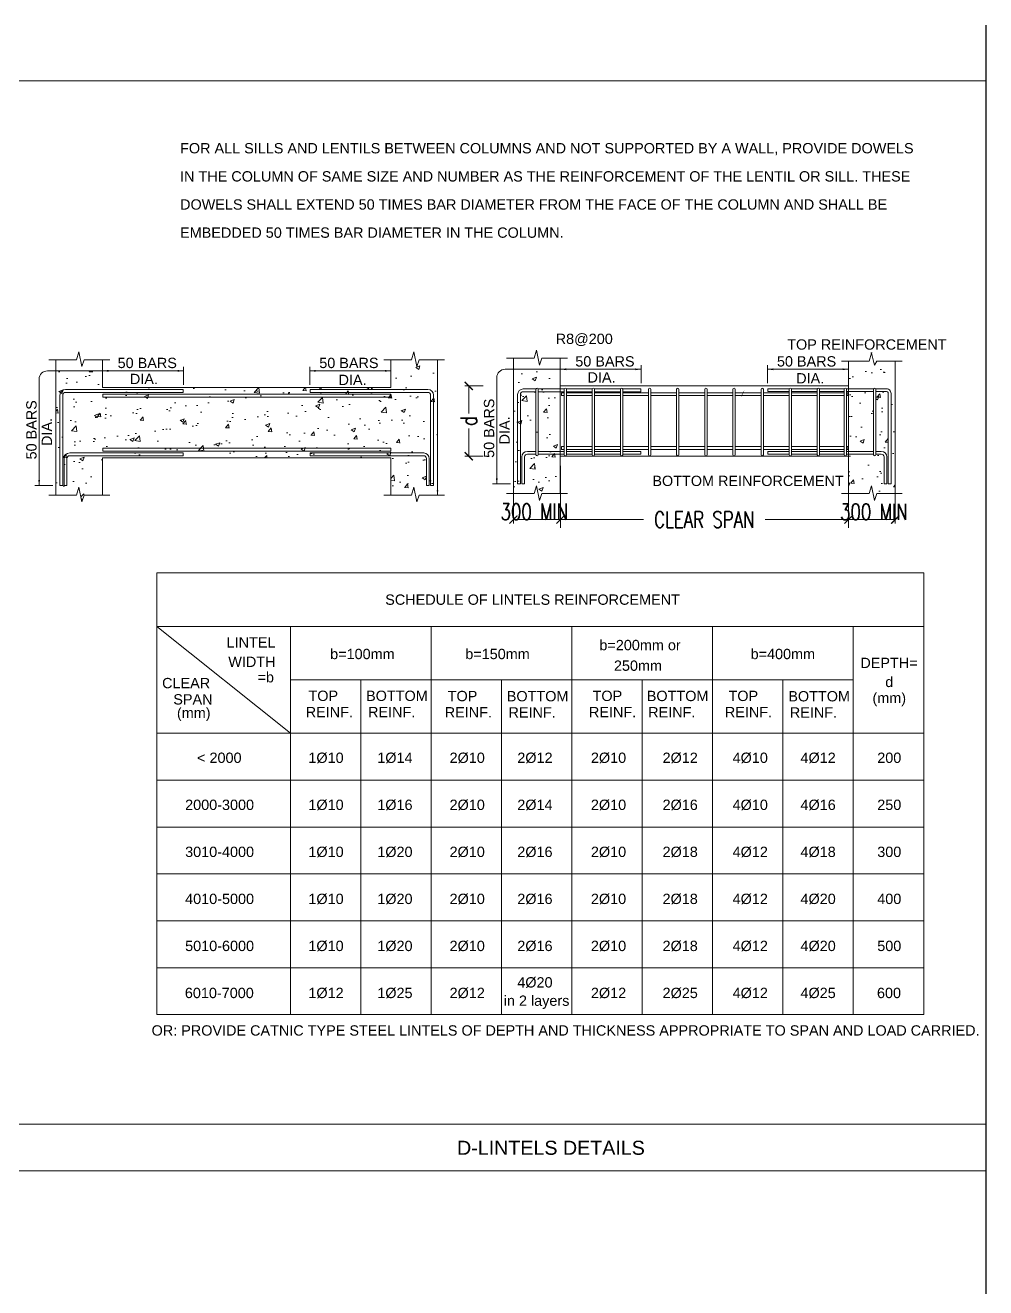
# Model space of a CAD drawing. Extents: x 166525 to 167198, y 178739 to 179747.
# Drawn here: x 166653.68 to 166665.54, y 179576.91 to 179592.51 of the extents above; entities that cross this region are included whole.
import ezdxf
from ezdxf.enums import TextEntityAlignment as Align

# ---------------------------------------------------------------- set-up
doc = ezdxf.new("R2010")
doc.units = 0
doc.header["$MEASUREMENT"] = 0
doc.layers.get('0').update_dxf_attribs({"linetype": 'CONTINUOUS'})
doc.layers.get('DEFPOINTS').update_dxf_attribs({"linetype": 'CONTINUOUS'})
doc.layers.add('BEAM', color=6, linetype='CONTINUOUS', lineweight=13)
doc.styles.add('ARIAL', font='arial.ttf')
doc.styles.add('DIM', font='simplex.shx', dxfattribs={"width": 0.75})
doc.dimstyles.new('MUTASIM', dxfattribs={"dimscale": 0.9995, "dimtxt": 0.2, "dimasz": 0.1, "dimexe": 0.05, "dimexo": 0.12, "dimgap": 0.05, "dimtad": 0, "dimzin": 0, "dimdsep": 46, "dimtxsty": 'DIM', "dimblk": 'ARCHTICK', "dimcen": 0.09, "dimclrd": 35, "dimclre": 33, "dimclrt": 256, "dimazin": 0, "dimtfac": 1, "dimtofl": 0, "dimtmove": 1, "dimatfit": 3, "dimfxl": 0.18, "dimtolj": 1, "dimtzin": 0, "dimlwd": 13, "dimlwe": 9, "dimarcsym": 0})

# ---------------------------------------------------------------- blocks, each defined once
blk = doc.blocks.new('_ARCHTICK')
at = {"color": 0, "linetype": 'ByBlock', "const_width": 0.15}
blk.add_lwpolyline([(-0.5, -0.5), (0.5, 0.5)], dxfattribs=at)
blk = doc.blocks.new('*D706')
at = {"layer": 'BEAM', "color": 35, "lineweight": 13, "transparency": 16777216}
for p, q in [((166660.288, 179586.405), (166661.317, 179586.405)), ((166663.847, 179586.405), (166662.817, 179586.405))]:
    blk.add_line(p, q, dxfattribs=at)
at = {"layer": 'BEAM', "color": 33, "lineweight": 9, "transparency": 16777216}
for p, q in [((166660.288, 179586.302), (166660.288, 179586.355)), ((166663.847, 179586.302), (166663.847, 179586.355))]:
    blk.add_line(p, q, dxfattribs=at)
at = {"layer": 'DEFPOINTS', "color": 0, "transparency": 16777216}
for p in [(166660.288, 179586.422), (166660.288, 179586.405), (166663.847, 179586.422)]:
    blk.add_point(p, dxfattribs=at)
at = {"layer": 'BEAM', "color": 35, "lineweight": 13, "transparency": 16777216, "xscale": 0.09995000000000001, "yscale": 0.09995000000000001, "zscale": 0.09995000000000001, "rotation": 180}
blk.add_blockref('_ARCHTICK', (166660.288, 179586.405), dxfattribs=at)
at = {"layer": 'BEAM', "color": 35, "lineweight": 13, "transparency": 16777216, "xscale": 0.09995000000000001, "yscale": 0.09995000000000001, "zscale": 0.09995000000000001}
blk.add_blockref('_ARCHTICK', (166663.847, 179586.405), dxfattribs=at)
at = {"layer": 'BEAM', "transparency": 16777216, "insert": (166662.067, 179586.405), "char_height": 0.1999, "attachment_point": 5, "style": 'DIM'}
blk.add_mtext('\\A1;CLEAR SPAN', dxfattribs=at)
blk = doc.blocks.new('*D707')
at = {"layer": 'BEAM', "color": 33, "lineweight": 9, "transparency": 16777216}
for p, q in [((166659.334, 179588.057), (166659.106, 179588.057)), ((166659.334, 179587.188), (166659.106, 179587.188))]:
    blk.add_line(p, q, dxfattribs=at)
at = {"layer": 'BEAM', "color": 35, "lineweight": 13, "transparency": 16777216}
for p, q in [((166659.156, 179588.057), (166659.156, 179587.715)), ((166659.156, 179587.188), (166659.156, 179587.53))]:
    blk.add_line(p, q, dxfattribs=at)
at = {"layer": 'DEFPOINTS', "color": 0, "transparency": 16777216}
for p in [(166659.454, 179588.057), (166659.156, 179587.188), (166659.454, 179587.188)]:
    blk.add_point(p, dxfattribs=at)
at = {"layer": 'BEAM', "color": 35, "lineweight": 13, "transparency": 16777216, "xscale": 0.09995000000000001, "yscale": 0.09995000000000001, "zscale": 0.09995000000000001}
for p, rotation in [((166659.156, 179588.057), 90), ((166659.156, 179587.188), 270)]:
    blk.add_blockref('_ARCHTICK', p, dxfattribs=dict(at, rotation=rotation))
at = {"layer": 'BEAM', "transparency": 16777216, "insert": (166659.156, 179587.623), "char_height": 0.1999, "attachment_point": 5, "rotation": 90, "style": 'DIM'}
blk.add_mtext('\\A1;d', dxfattribs=at)
blk = doc.blocks.new('*D708')
at = {"layer": 'BEAM', "color": 33, "lineweight": 9, "transparency": 16777216}
for p, q in [((166659.708, 179587.068), (166659.708, 179586.355)), ((166660.288, 179587.068), (166660.288, 179586.355))]:
    blk.add_line(p, q, dxfattribs=at)
at = {"layer": 'BEAM', "color": 35, "lineweight": 13, "transparency": 16777216}
blk.add_line((166660.288, 179586.405), (166659.708, 179586.405), dxfattribs=at)
at = {"layer": 'DEFPOINTS', "color": 0, "transparency": 16777216}
for p in [(166659.708, 179587.188), (166660.288, 179587.188), (166659.708, 179586.405)]:
    blk.add_point(p, dxfattribs=at)
at = {"layer": 'BEAM', "color": 35, "lineweight": 13, "transparency": 16777216, "xscale": 0.09995000000000001, "yscale": 0.09995000000000001, "zscale": 0.09995000000000001, "rotation": 180}
blk.add_blockref('_ARCHTICK', (166659.708, 179586.405), dxfattribs=at)
at = {"layer": 'BEAM', "color": 35, "lineweight": 13, "transparency": 16777216, "xscale": 0.09995000000000001, "yscale": 0.09995000000000001, "zscale": 0.09995000000000001}
blk.add_blockref('_ARCHTICK', (166660.288, 179586.405), dxfattribs=at)
at = {"layer": 'BEAM', "transparency": 16777216, "insert": (166659.967, 179586.502), "char_height": 0.1999, "attachment_point": 5, "style": 'DIM'}
blk.add_mtext('\\A1;300 MIN', dxfattribs=at)
blk = doc.blocks.new('*D709')
at = {"layer": 'BEAM', "color": 33, "lineweight": 9, "transparency": 16777216}
for p, q in [((166663.847, 179587.068), (166663.847, 179586.355)), ((166664.426, 179587.068), (166664.426, 179586.355))]:
    blk.add_line(p, q, dxfattribs=at)
at = {"layer": 'BEAM', "color": 35, "lineweight": 13, "transparency": 16777216}
blk.add_line((166664.426, 179586.405), (166663.847, 179586.405), dxfattribs=at)
at = {"layer": 'DEFPOINTS', "color": 0, "transparency": 16777216}
for p in [(166663.847, 179587.188), (166664.426, 179587.188), (166663.847, 179586.405)]:
    blk.add_point(p, dxfattribs=at)
at = {"layer": 'BEAM', "color": 35, "lineweight": 13, "transparency": 16777216, "xscale": 0.09995000000000001, "yscale": 0.09995000000000001, "zscale": 0.09995000000000001, "rotation": 180}
blk.add_blockref('_ARCHTICK', (166663.847, 179586.405), dxfattribs=at)
at = {"layer": 'BEAM', "color": 35, "lineweight": 13, "transparency": 16777216, "xscale": 0.09995000000000001, "yscale": 0.09995000000000001, "zscale": 0.09995000000000001}
blk.add_blockref('_ARCHTICK', (166664.426, 179586.405), dxfattribs=at)
at = {"layer": 'BEAM', "transparency": 16777216, "insert": (166664.162, 179586.5), "char_height": 0.1999, "attachment_point": 5, "style": 'DIM'}
blk.add_mtext('\\A1;300 MIN', dxfattribs=at)

msp = doc.modelspace()

# ---------------------------------------------------------------- hatches: boundary and pattern name
at = {"layer": 'BEAM'}
h = msp.add_hatch(dxfattribs=at)
h.set_pattern_fill('AR-CONC', color=0, scale=0.002897, style=0)
h.set_pattern_definition([(50, (166513.6787, 179622.33287), (0.527809, -0.0461773), [0.05519, -0.6070894]), (355, (166513.6787, 179622.33287), (-0.1021023, 0.5535121), [0.044152, -0.4856715]), (100.451, (166513.7227, 179622.329), (0.4257086, 0.5073323), [0.0469042, -0.5159463]), (46.1842, (166513.6787, 179622.48004), (0.7853458, -0.1218012), [0.082785, -0.910634]), (96.6356, (166513.74415, 179622.4699), (0.687786, 0.716819), [0.0703563, -0.7739195]), (351.184, (166513.6787, 179622.48004), (0.6877873, 0.716818), [0.066228, -0.7285073]), (21, (166513.7523, 179622.44325), (0.439245, -0.2962745), [0.05519, -0.6070894]), (326, (166513.7523, 179622.44325), (0.1790473, 0.5336128), [0.044152, -0.4856715]), (71.4514, (166513.7889, 179622.41856), (0.618291, 0.2373395), [0.0469042, -0.5159463]), (37.5, (166513.6787, 179622.33287), (0.00894802, 0.24496525), [0, -0.4797846, 0, -0.4930302, 0, -0.4875112]), (7.5, (166513.6787, 179622.33287), (0.1935839, 0.29023415), [0, -0.2811008, 0, -0.4687466, 0, -0.18580615]), (327.5, (166513.5146, 179622.33287), (0.39282087, -0.0165968), [0, -0.1839665, 0, -0.57397544, 0, -0.76162126]), (317.5, (166513.44102, 179622.33287), (0.4291465, 0.07366334), [0, -0.2391564, 0, -0.3811786, 0, -0.5408615])])
h.paths.add_polyline_path([(166658.51282, 179588.29585), (166658.47842, 179588.47796), (166658.4486, 179588.3799), (166658.19175, 179588.3799), (166658.19175, 179588.03768), (166654.63265, 179588.03768), (166654.63265, 179588.24301), (166654.05323, 179588.24301), (166654.05323, 179586.70655), (166654.31008, 179586.70655), (166654.3399, 179586.8046), (166654.37429, 179586.6225), (166654.40411, 179586.70655), (166654.63265, 179586.70655), (166654.63265, 179587.16855), (166658.19175, 179587.16855), (166658.19175, 179586.70655), (166658.4486, 179586.70655), (166658.47842, 179586.8046), (166658.51282, 179586.6225), (166658.54263, 179586.70655), (166658.77117, 179586.70655), (166658.77117, 179588.3799), (166658.54263, 179588.3799)])
h = msp.add_hatch(dxfattribs=at)
h.set_pattern_fill('AR-CONC', color=0, scale=0.002897, style=0)
h.set_pattern_definition([(50, (166641.74082, 179577.3557), (0.527809, -0.046177), [0.05519, -0.607089]), (355, (166641.7408, 179577.3557), (-0.102102, 0.553512), [0.044152, -0.485672]), (100.451, (166641.7848, 179577.35184), (0.425709, 0.507332), [0.046904, -0.515946]), (46.1842, (166641.7408, 179577.50286), (0.785346, -0.121801), [0.082785, -0.910634]), (96.6356, (166641.8063, 179577.4927), (0.687786, 0.71682), [0.070356, -0.77392]), (351.184, (166641.7408, 179577.5029), (0.687787, 0.716818), [0.066228, -0.728507]), (21, (166641.8144, 179577.46607), (0.439245, -0.2962745), [0.05519, -0.607089]), (326, (166641.8144, 179577.46607), (0.179047, 0.533613), [0.044152, -0.485672]), (71.4514, (166641.851, 179577.4414), (0.618291, 0.23734), [0.046904, -0.515946]), (37.5, (166641.74082, 179577.35569), (0.008948, 0.2449653), [0, -0.4797846, 0, -0.4930302, 0, -0.4875112]), (7.5, (166641.74082, 179577.3557), (0.193584, 0.2902341), [0, -0.2811008, 0, -0.4687466, 0, -0.185806]), (327.5, (166641.57672, 179577.35569), (0.3928209, -0.0165968), [0, -0.1839665, 0, -0.5739754, 0, -0.7616213]), (317.5, (166641.50314, 179577.3557), (0.4291465, 0.0736633), [0, -0.2391564, 0, -0.3811786, 0, -0.5408615])])
h.paths.add_polyline_path([(166664.42603, 179588.39931), (166664.19749, 179588.39931), (166664.16767, 179588.31526), (166664.13327, 179588.49736), (166664.10346, 179588.39931), (166663.84661, 179588.39931), (166663.84661, 179588.05709), (166663.84661, 179588.03142), (166664.30517, 179588.03142, -0.41421356), (166664.3747, 179587.96189), (166664.3747, 179586.84573), (166664.33993, 179586.84573), (166664.33993, 179587.96189, 0.41421356), (166664.30517, 179587.99666), (166664.18719, 179587.99666), (166664.18719, 179587.24839), (166664.25383, 179587.24839, -0.41421356), (166664.32336, 179587.17886), (166664.32336, 179586.84573), (166664.2886, 179586.84573), (166664.2886, 179587.17886, 0.41421356), (166664.25383, 179587.21362), (166664.18719, 179587.21362), (166664.18719, 179587.20624, -0.81816035), (166664.15822, 179587.20624), (166664.15822, 179587.21362), (166663.84661, 179587.21362), (166663.84661, 179587.18795), (166663.84661, 179586.72596), (166664.10346, 179586.72596), (166664.13327, 179586.82401), (166664.16767, 179586.64191), (166664.19749, 179586.72596), (166664.42603, 179586.72596)])
h.paths.add_polyline_path([(166664.15822, 179587.99666), (166663.84661, 179587.99666), (166663.84661, 179587.97348), (166663.84907, 179587.97348), (166663.84907, 179587.93871), (166663.84661, 179587.93871), (166663.84661, 179587.30633), (166663.84877, 179587.30633), (166663.84877, 179587.27156), (166663.84661, 179587.27156), (166663.84661, 179587.24839), (166664.15822, 179587.24839)], flags=17)
h.paths.add_polyline_path([(166660.28751, 179586.72596), (166660.28751, 179588.26242), (166659.70809, 179588.26242), (166659.70809, 179586.72596), (166659.96494, 179586.72596), (166659.99475, 179586.82401), (166660.02915, 179586.64191), (166660.05896, 179586.72596)])
at = {"layer": 'BEAM', "extrusion": (0, 0, -1)}
for points in [[(-166654.70508, 179588.23161), (-166654.70508, 179588.25442), (-166654.63664, 179588.24301)], [(-166655.55936, 179588.23161), (-166655.62781, 179588.24301), (-166655.55936, 179588.25442)], [(-166657.26504, 179588.23161), (-166657.26504, 179588.25442), (-166657.19659, 179588.24301)], [(-166658.11932, 179588.23161), (-166658.18777, 179588.24301), (-166658.11932, 179588.25442)], [(-166660.35994, 179588.25101), (-166660.35994, 179588.27383), (-166660.29149, 179588.26242)], [(-166661.21422, 179588.25101), (-166661.28267, 179588.26242), (-166661.21422, 179588.27383)], [(-166662.9199, 179588.25101), (-166662.9199, 179588.27383), (-166662.85145, 179588.26242)], [(-166663.77418, 179588.25101), (-166663.84262, 179588.26242), (-166663.77418, 179588.27383)], [(-166653.8479, 179586.82633), (-166653.8593, 179586.89477), (-166653.83649, 179586.89477)], [(-166659.50275, 179586.84573), (-166659.51416, 179586.91418), (-166659.49135, 179586.91418)]]:
    msp.add_hatch(color=0, dxfattribs=at).paths.add_polyline_path(points, flags=16)

# ---------------------------------------------------------------- linework, layer by layer
msp.add_line((166665.54405, 179592.51426), (166665.54405, 179552.73845))
at = {"layer": 'BEAM', "color": 0}
for p, q in [((166654.05323, 179588.3799), (166654.05323, 179586.70655)), ((166654.63265, 179588.3799), (166654.63265, 179588.03768)), ((166655.63179, 179588.29435), (166655.63179, 179588.07218)), ((166657.19261, 179588.29435), (166657.19261, 179588.07218)), ((166658.19175, 179588.3799), (166658.19175, 179588.03768)), ((166658.68904, 179588.3799), (166658.83962, 179588.3799)), ((166658.77117, 179588.3799), (166658.77117, 179586.70655)), ((166661.28267, 179588.26242), (166659.60542, 179588.26242)), ((166659.70809, 179588.39931), (166659.70809, 179586.72596)), ((166660.28751, 179588.39931), (166660.28751, 179588.05709)), ((166661.28665, 179588.31375), (166661.28665, 179588.09158)), ((166662.84747, 179588.31375), (166662.84747, 179588.09158)), ((166662.85145, 179588.26242), (166663.84262, 179588.26242)), ((166663.84661, 179588.36238), (166663.84661, 179588.05709)), ((166664.42603, 179588.36238), (166664.42603, 179586.72596)), ((166653.8479, 179588.14035), (166653.8479, 179586.82633)), ((166655.62781, 179588.24301), (166653.95056, 179588.24301)), ((166657.19659, 179588.24301), (166658.18777, 179588.24301)), ((166659.50275, 179588.15975), (166659.50275, 179586.84573)), ((166654.63265, 179588.03768), (166658.19175, 179588.03768)), ((166660.28751, 179588.05709), (166663.84661, 179588.05709)), ((166660.28751, 179588.05709), (166660.28751, 179587.18795)), ((166663.84661, 179588.05709), (166663.84661, 179587.18795)), ((166654.63265, 179587.16855), (166654.63265, 179586.70655)), ((166654.63265, 179587.16855), (166658.19175, 179587.16855)), ((166658.19175, 179587.16855), (166658.19175, 179586.70655)), ((166660.28751, 179587.18795), (166660.28751, 179586.72596)), ((166660.28751, 179587.18795), (166663.84661, 179587.18795)), ((166663.84661, 179587.18795), (166663.84661, 179586.72596)), ((166659.45142, 179586.84573), (166659.67359, 179586.84573)), ((166653.79656, 179586.82633), (166654.01873, 179586.82633)), ((166655.30352, 179585.74602), (166664.77707, 179585.74602)), ((166655.30352, 179580.28786), (166655.30352, 179585.74602)), ((166664.77707, 179585.74602), (166664.77707, 179580.28786)), ((166655.30352, 179585.08548), (166656.95487, 179583.7644)), ((166655.30352, 179585.08548), (166664.77707, 179585.08548)), ((166656.95487, 179585.08548), (166656.95487, 179580.28786)), ((166658.69314, 179585.08548), (166658.69314, 179580.28786)), ((166660.4314, 179585.08548), (166660.4314, 179580.28786)), ((166660.4314, 179585.08548), (166660.4314, 179580.28786)), ((166662.16967, 179585.08548), (166662.16967, 179580.28786)), ((166663.90793, 179585.08548), (166663.90793, 179580.28786)), ((166656.95487, 179584.42494), (166663.90793, 179584.42494)), ((166657.824, 179584.42494), (166657.824, 179580.28786)), ((166659.56227, 179584.42494), (166659.56227, 179580.28786)), ((166661.30054, 179584.42494), (166661.30054, 179580.28786)), ((166663.0388, 179584.42494), (166663.0388, 179580.28786)), ((166655.30352, 179583.7644), (166664.77707, 179583.7644)), ((166655.30352, 179583.18497), (166664.77707, 179583.18497)), ((166655.30352, 179582.60555), (166664.77707, 179582.60555)), ((166655.30352, 179582.02613), (166664.77707, 179582.02613)), ((166655.30352, 179582.02613), (166664.77707, 179582.02613)), ((166655.30352, 179581.44671), (166664.77707, 179581.44671)), ((166655.30352, 179580.86729), (166664.77707, 179580.86729)), ((166655.30352, 179580.28786), (166664.77707, 179580.28786)), ((166665.54405, 179578.9345), (166615.94671, 179578.9345)), ((166665.54405, 179578.35508), (166615.94671, 179578.35508))]:
    msp.add_line(p, q, dxfattribs=at)
for points in [[(166665.54405, 179591.82623), (166615.94671, 179591.82623), (166615.94671, 179553.60608), (166665.54405, 179553.60608)], [(166654.63511, 179587.95407), (166658.19421, 179587.95407), (166658.19421, 179587.91931), (166654.63511, 179587.91931)], [(166654.63481, 179587.28692), (166654.63481, 179587.25216), (166658.19391, 179587.25216), (166658.19391, 179587.28692)]]:
    msp.add_lwpolyline(points, close=True, dxfattribs=at)
for points, format in [([(166661.72465, 179587.81903, 0, 0.05055, 0), (166661.63754, 179587.94317, 0, 0, 0), (166661.15682, 179588.62829, 0, 0, 0), (166660.93091, 179588.62829, 0, 0, 0)], "xyseb"), ([(166662.54011, 179587.97348, 0, 0.05055, 0), (166662.61781, 179588.11174, 0, 0, 0), (166662.84368, 179588.56436, 0, 0, 0), (166663.06959, 179588.56436, 0, 0, 0)], "xyseb"), ([(166659.98698, 179588.01956), (166659.82895, 179588.01956, 0.41421356), (166659.75942, 179587.95003), (166659.75942, 179586.84573), (166659.79419, 179586.84573), (166659.79419, 179587.95003, -0.41421356), (166659.82895, 179587.98479), (166659.98638, 179587.98479)], "xyb"), ([(166664.18518, 179588.02243), (166664.30517, 179588.02243, -0.44177767), (166664.3747, 179587.96189), (166664.3747, 179586.84573), (166664.33993, 179586.84573), (166664.33993, 179587.96189, 0.47054046), (166664.30517, 179587.98767), (166664.18719, 179587.98767)], "xyb"), ([(166659.98638, 179587.24839), (166659.88028, 179587.24839, 0.41421356), (166659.81075, 179587.17886), (166659.81075, 179586.84573), (166659.84552, 179586.84573), (166659.84552, 179587.17886, -0.41421356), (166659.88028, 179587.21362), (166659.98638, 179587.21362)], "xyb"), ([(166660.84607, 179587.2459, 0, 0.05055, 0), (166660.93318, 179587.12175, 0, 0, 0), (166661.10456, 179586.8775, 0, 0, 0), (166661.33047, 179586.8775, 0, 0, 0)], "xyseb"), ([(166664.18719, 179587.21362), (166664.25383, 179587.21362, -0.41421356), (166664.2886, 179587.17886), (166664.2886, 179586.84573), (166664.32336, 179586.84573), (166664.32336, 179587.17886, 0.41421356), (166664.25383, 179587.24839), (166664.18719, 179587.24839)], "xyb")]:
    msp.add_lwpolyline(points, format=format, dxfattribs=at)
for points in [[(166654.71956, 179588.3799), (166654.40411, 179588.3799), (166654.37429, 179588.29585), (166654.3399, 179588.47796), (166654.31008, 179588.3799), (166653.96632, 179588.3799)], [(166658.85809, 179588.3799), (166658.54263, 179588.3799), (166658.51282, 179588.29585), (166658.47842, 179588.47796), (166658.4486, 179588.3799), (166658.10484, 179588.3799)], [(166660.37442, 179588.39931), (166660.05896, 179588.39931), (166660.02915, 179588.31526), (166659.99475, 179588.49736), (166659.96494, 179588.39931), (166659.62117, 179588.39931)], [(166664.51294, 179588.36238), (166664.19749, 179588.36238), (166664.16767, 179588.31526), (166664.13327, 179588.46044), (166664.10346, 179588.36238), (166663.7597, 179588.36238)], [(166660.33464, 179588.01956), (166660.01475, 179588.01956)], [(166660.01535, 179587.98479), (166660.33404, 179587.98479)], [(166660.33404, 179587.93871), (166660.30304, 179587.93871), (166660.30304, 179587.97348), (166660.33404, 179587.97348)], [(166660.68229, 179588.01956), (166660.36241, 179588.01956)], [(166660.36301, 179587.98479), (166660.68169, 179587.98479)], [(166660.36301, 179587.97348), (166660.68169, 179587.97348)], [(166660.68169, 179587.93871), (166660.36301, 179587.93871)], [(166661.02994, 179588.01956), (166660.71006, 179588.01956)], [(166660.71066, 179587.98479), (166661.02934, 179587.98479)], [(166660.71066, 179587.97348), (166661.02934, 179587.97348)], [(166661.02934, 179587.93871), (166660.71066, 179587.93871)], [(166661.05831, 179587.98479), (166661.28267, 179587.98479), (166661.28267, 179588.01956), (166661.05771, 179588.01956)], [(166661.05831, 179587.97348), (166661.377, 179587.97348)], [(166661.377, 179587.93871), (166661.05831, 179587.93871)], [(166661.40597, 179587.97348), (166661.72465, 179587.97348)], [(166661.72465, 179587.93871), (166661.40597, 179587.93871)], [(166661.75362, 179587.97348), (166662.0723, 179587.97348)], [(166662.0723, 179587.93871), (166661.75362, 179587.93871)], [(166662.10127, 179587.97348), (166662.41996, 179587.97348)], [(166662.41996, 179587.93871), (166662.10127, 179587.93871)], [(166662.44893, 179587.97348), (166662.76761, 179587.97348)], [(166662.76761, 179587.93871), (166662.44893, 179587.93871)], [(166662.79658, 179587.97348), (166663.11526, 179587.97348)], [(166663.11526, 179587.93871), (166662.79658, 179587.93871)], [(166663.11526, 179587.98767), (166662.85145, 179587.98767), (166662.85145, 179588.02243), (166663.11728, 179588.02243)], [(166663.14222, 179588.02243), (166663.46493, 179588.02243)], [(166663.46292, 179587.98767), (166663.14423, 179587.98767)], [(166663.14423, 179587.97348), (166663.46292, 179587.97348)], [(166663.46292, 179587.93871), (166663.14423, 179587.93871)], [(166663.48987, 179588.02243), (166663.79758, 179588.02243)], [(166663.79557, 179587.98767), (166663.49189, 179587.98767)], [(166663.49189, 179587.97348), (166663.79557, 179587.97348)], [(166663.79557, 179587.93871), (166663.49189, 179587.93871)], [(166663.82252, 179588.02243), (166664.16024, 179588.02243)], [(166664.15822, 179587.98767), (166663.82454, 179587.98767)], [(166663.82454, 179587.97348), (166663.84004, 179587.97348), (166663.84004, 179587.93871), (166663.82454, 179587.93871)], [(166660.33404, 179587.24839), (166660.01535, 179587.24839)], [(166660.01535, 179587.21362), (166660.33404, 179587.21362)], [(166660.33404, 179587.30633), (166660.30274, 179587.30633), (166660.30274, 179587.27156), (166660.33404, 179587.27156)], [(166660.68169, 179587.30633), (166660.36301, 179587.30633)], [(166660.36301, 179587.27156), (166660.68169, 179587.27156)], [(166660.68169, 179587.24839), (166660.36301, 179587.24839)], [(166660.36301, 179587.21362), (166660.68169, 179587.21362)], [(166661.02934, 179587.30633), (166660.71066, 179587.30633)], [(166660.71066, 179587.27156), (166661.02934, 179587.27156)], [(166661.02934, 179587.24839), (166660.71066, 179587.24839)], [(166660.71066, 179587.21362), (166661.02934, 179587.21362)], [(166661.377, 179587.30633), (166661.05831, 179587.30633)], [(166661.05831, 179587.27156), (166661.377, 179587.27156)], [(166661.05831, 179587.21362), (166661.28267, 179587.21362), (166661.28267, 179587.24839), (166661.05831, 179587.24839)], [(166661.72465, 179587.30633), (166661.40597, 179587.30633)], [(166661.40597, 179587.27156), (166661.72465, 179587.27156)], [(166662.0723, 179587.30633), (166661.75362, 179587.30633)], [(166661.75362, 179587.27156), (166662.0723, 179587.27156)], [(166662.41996, 179587.30633), (166662.10127, 179587.30633)], [(166662.10127, 179587.27156), (166662.41996, 179587.27156)], [(166662.76761, 179587.30633), (166662.44893, 179587.30633)], [(166662.44893, 179587.27156), (166662.76761, 179587.27156)], [(166663.11526, 179587.30633), (166662.79658, 179587.30633)], [(166662.79658, 179587.27156), (166663.11526, 179587.27156)], [(166663.11526, 179587.24839), (166662.85145, 179587.24839), (166662.85145, 179587.21362), (166663.11526, 179587.21362)], [(166663.46292, 179587.30633), (166663.14423, 179587.30633)], [(166663.14423, 179587.27156), (166663.46292, 179587.27156)], [(166663.46292, 179587.24839), (166663.14423, 179587.24839)], [(166663.14423, 179587.21362), (166663.46292, 179587.21362)], [(166663.79557, 179587.30633), (166663.49189, 179587.30633)], [(166663.49189, 179587.27156), (166663.79557, 179587.27156)], [(166663.79557, 179587.24839), (166663.49189, 179587.24839)], [(166663.49189, 179587.21362), (166663.79557, 179587.21362)], [(166663.82454, 179587.27156), (166663.83974, 179587.27156), (166663.83974, 179587.30633), (166663.82454, 179587.30633)], [(166664.15822, 179587.24839), (166663.82454, 179587.24839)], [(166663.82454, 179587.21362), (166664.15822, 179587.21362)], [(166654.71956, 179586.70655), (166654.40411, 179586.70655), (166654.37429, 179586.6225), (166654.3399, 179586.8046), (166654.31008, 179586.70655), (166653.96632, 179586.70655)], [(166658.85809, 179586.70655), (166658.54263, 179586.70655), (166658.51282, 179586.6225), (166658.47842, 179586.8046), (166658.4486, 179586.70655), (166658.10484, 179586.70655)], [(166660.37442, 179586.72596), (166660.05896, 179586.72596), (166660.02915, 179586.64191), (166659.99475, 179586.82401), (166659.96494, 179586.72596), (166659.62117, 179586.72596)], [(166664.51294, 179586.72596), (166664.19749, 179586.72596), (166664.16767, 179586.64191), (166664.13327, 179586.82401), (166664.10346, 179586.72596), (166663.7597, 179586.72596)]]:
    msp.add_lwpolyline(points, dxfattribs=at)
for points in [[(166654.13933, 179586.82633), (166654.13933, 179587.94248, -0.41421356), (166654.17409, 179587.97725), (166655.62781, 179587.97725), (166655.62781, 179588.01201), (166654.17409, 179588.01201, 0.41421356), (166654.10456, 179587.94248), (166654.10456, 179586.82633)], [(166657.19659, 179588.01201), (166658.65031, 179588.01201, -0.41421356), (166658.71984, 179587.94248), (166658.71984, 179586.82633), (166658.68507, 179586.82633), (166658.68507, 179587.94248, 0.41421356), (166658.65031, 179587.97725), (166657.19659, 179587.97725)], [(166659.98638, 179587.20624), (166659.98638, 179588.01743, -0.81816035), (166660.01535, 179588.01743), (166660.01535, 179587.20624, -0.81816035)], [(166660.33404, 179587.20624), (166660.33404, 179588.01743, -0.81816035), (166660.36301, 179588.01743), (166660.36301, 179587.20624, -0.81816035)], [(166660.68169, 179587.20624), (166660.68169, 179588.01743, -0.81816035), (166660.71066, 179588.01743), (166660.71066, 179587.20624, -0.81816035)], [(166661.02934, 179587.20624), (166661.02934, 179588.01743, -0.81816035), (166661.05831, 179588.01743), (166661.05831, 179587.20624, -0.81816035)], [(166661.377, 179587.20624), (166661.377, 179588.01743, -0.81816035), (166661.40597, 179588.01743), (166661.40597, 179587.20624, -0.81816035)], [(166661.72465, 179587.20624), (166661.72465, 179588.01743, -0.81816035), (166661.75362, 179588.01743), (166661.75362, 179587.20624, -0.81816035)], [(166662.0723, 179587.20624), (166662.0723, 179588.01743, -0.81816035), (166662.10127, 179588.01743), (166662.10127, 179587.20624, -0.81816035)], [(166662.41996, 179587.20624), (166662.41996, 179588.01743, -0.81816035), (166662.44893, 179588.01743), (166662.44893, 179587.20624, -0.81816035)], [(166662.76761, 179587.20624), (166662.76761, 179588.01743, -0.81816035), (166662.79658, 179588.01743), (166662.79658, 179587.20624, -0.81816035)], [(166663.11526, 179587.20624), (166663.11526, 179588.01743, -0.81816035), (166663.14423, 179588.01743), (166663.14423, 179587.20624, -0.81816035)], [(166663.46292, 179587.20624), (166663.46292, 179588.01743, -0.81816035), (166663.49189, 179588.01743), (166663.49189, 179587.20624, -0.81816035)], [(166663.79557, 179587.20624), (166663.79557, 179588.01743, -0.81816035), (166663.82454, 179588.01743), (166663.82454, 179587.20624, -0.81816035)], [(166664.15822, 179587.20624), (166664.15822, 179588.01743, -0.81816035), (166664.18719, 179588.01743), (166664.18719, 179587.20624, -0.81816035)], [(166654.22543, 179587.22898, 0.41421356), (166654.1559, 179587.15945), (166654.1559, 179586.82633), (166654.19066, 179586.82633), (166654.19066, 179587.15945, -0.41421356), (166654.22543, 179587.19421), (166655.62781, 179587.19421), (166655.62781, 179587.22898)], [(166658.66851, 179587.15945, 0.41421356), (166658.59898, 179587.22898), (166657.19659, 179587.22898), (166657.19659, 179587.19421), (166658.59898, 179587.19421, -0.41421356), (166658.63374, 179587.15945), (166658.63374, 179586.82633), (166658.66851, 179586.82633)]]:
    msp.add_lwpolyline(points, format="xyb", close=True, dxfattribs=at)
for centre in [(166659.60542, 179588.15975), (166653.95056, 179588.14035)]:
    msp.add_arc(centre, 0.10267, 90, 180, dxfattribs=at)

# ---------------------------------------------------------------- texts
at = {"layer": 'BEAM', "color": 3, "style": 'ARIAL'}
for s, height, p in [('FOR ALL SILLS AND LENTILS BETWEEN COLUMNS AND NOT SUPPORTED BY A WALL, PROVIDE DOWELS', 0.1274728, (166655.58933, 179590.9308)), ('IN THE COLUMN OF SAME SIZE AND NUMBER AS THE REINFORCEMENT OF THE LENTIL OR SILL. THESE', 0.1274728, (166655.58933, 179590.58315)), ('DOWELS SHALL EXTEND 50 TIMES BAR DIAMETER FROM THE FACE OF THE COLUMN AND SHALL BE ', 0.1274728, (166655.58933, 179590.23549)), ('EMBEDDED 50 TIMES BAR DIAMETER IN THE COLUMN.', 0.1274728, (166655.58933, 179589.88784)), ('R8@200', 0.127473, (166660.23026, 179588.5752)), ('TOP REINFORCEMENT', 0.1274728, (166663.0912, 179588.50503)), ('50 BARS', 0.127473, (166654.81757, 179588.27724)), ('50 BARS', 0.127473, (166657.30899, 179588.27724)), ('50 BARS', 0.127473, (166660.47243, 179588.29664)), ('50 BARS', 0.127473, (166662.96385, 179588.29664)), ('DIA.', 0.127473, (166654.96917, 179588.07904)), ('DIA.', 0.127473, (166657.54731, 179588.06784)), ('DIA.', 0.127473, (166660.62403, 179588.09844)), ('DIA.', 0.127473, (166663.20217, 179588.08724)), ('BOTTOM REINFORCEMENT', 0.1274728, (166661.42486, 179586.81987)), ('OR: PROVIDE CATNIC TYPE STEEL LINTELS OF DEPTH AND THICKNESS APPROPRIATE TO SPAN AND LOAD CARRIED. ', 0.1274728, (166655.2373, 179580.02782))]:
    msp.add_text(s, height=height, dxfattribs=at).set_placement(p)
for s, p in [('50 BARS', (166653.81564, 179587.14842)), ('50 BARS', (166659.47049, 179587.16783)), ('DIA.', (166654.00656, 179587.3148)), ('DIA.', (166659.66142, 179587.3342))]:
    msp.add_text(s, height=0.127473, rotation=90, dxfattribs=at).set_placement(p)
msp.add_text('SCHEDULE OF LINTELS REINFORCEMENT', height=0.1274728, dxfattribs=at).set_placement((166659.94439, 179585.41574), align=Align.MIDDLE_CENTER)
at = {"layer": 'BEAM', "color": 0, "style": 'ARIAL'}
for s, height, p in [('LINTEL ', 0.127473, (166656.49078, 179584.88679)), ('b=200mm or', 0.127473, (166661.27236, 179584.85419)), ('WIDTH', 0.127473, (166656.47656, 179584.64728)), ('b=100mm', 0.127473, (166657.8419, 179584.74404)), ('b=150mm', 0.127473, (166659.51142, 179584.74404)), (' 250mm', 0.127473, (166661.22188, 179584.59981)), ('b=400mm', 0.127473, (166663.03701, 179584.74404)), ('DEPTH=', 0.127473, (166664.34841, 179584.63418)), ('=b', 0.127473, (166656.64745, 179584.4571)), ('CLEAR', 0.127473, (166655.6639, 179584.38442)), ('d', 0.12747, (166664.35201, 179584.39891)), ('SPAN', 0.127473, (166655.74791, 179584.18347)), ('TOP', 0.127473, (166657.35873, 179584.22722)), ('BOTTOM', 0.127473, (166658.26835, 179584.2272)), ('TOP', 0.127473, (166659.07898, 179584.22441)), ('BOTTOM', 0.127473, (166660.00685, 179584.22257)), ('TOP', 0.127473, (166660.86917, 179584.22657)), ('BOTTOM', 0.127473, (166661.73662, 179584.2254)), ('TOP', 0.127473, (166662.54874, 179584.22629)), ('BOTTOM', 0.127473, (166663.4856, 179584.22176)), ('(mm)', 0.127473, (166664.35201, 179584.20083)), (' (mm)', 0.127473, (166655.73325, 179584.01615)), ('REINF.', 0.127473, (166657.43301, 179584.02638)), ('REINF.', 0.127473, (166658.20383, 179584.02636)), ('REINF.', 0.127473, (166659.15099, 179584.02357)), ('REINF.', 0.127473, (166659.93925, 179584.02173)), ('REINF.', 0.127473, (166660.93287, 179584.02573)), ('REINF.', 0.127473, (166661.66518, 179584.02456)), ('REINF.', 0.127473, (166662.61244, 179584.02545)), ('REINF.', 0.127473, (166663.41556, 179584.02092)), ('< 2000', 0.127473, (166656.07409, 179583.46142)), ('1%%C10', 0.127473, (166657.39234, 179583.46142)), ('1%%C14', 0.127473, (166658.24392, 179583.46142)), ('2%%C10', 0.127473, (166659.13694, 179583.46142)), ('2%%C12', 0.127473, (166659.97387, 179583.46142)), ('2%%C10', 0.127473, (166660.88322, 179583.46142)), ('2%%C12', 0.127473, (166661.76855, 179583.46142)), ('4%%C10', 0.127473, (166662.63421, 179583.46142)), ('4%%C12', 0.127473, (166663.47289, 179583.46142)), ('200', 0.127473, (166664.35197, 179583.46142)), ('2000-3000', 0.127473, (166656.07755, 179582.88014)), ('1%%C10', 0.127473, (166657.39234, 179582.88014)), ('1%%C16', 0.127473, (166658.24392, 179582.88014)), ('2%%C10', 0.127473, (166659.13694, 179582.88014)), ('2%%C14', 0.127473, (166659.97387, 179582.88014)), ('2%%C10', 0.127473, (166660.88322, 179582.88014)), ('2%%C16', 0.127473, (166661.76855, 179582.88014)), ('4%%C10', 0.127473, (166662.63421, 179582.88014)), ('4%%C16', 0.127473, (166663.47289, 179582.88014)), ('250', 0.127473, (166664.35197, 179582.88014)), ('3010-4000', 0.127473, (166656.07755, 179582.29886)), ('1%%C10', 0.127473, (166657.39234, 179582.29886)), ('1%%C20', 0.127473, (166658.24392, 179582.29886)), ('2%%C10', 0.127473, (166659.13694, 179582.29886)), ('2%%C16', 0.127473, (166659.97387, 179582.29886)), ('2%%C10', 0.127473, (166660.88322, 179582.29886)), ('2%%C18', 0.127473, (166661.76855, 179582.29886)), ('4%%C12', 0.127473, (166662.63421, 179582.29886)), ('4%%C18', 0.127473, (166663.47289, 179582.29886)), ('300', 0.127473, (166664.35197, 179582.29886)), ('4010-5000', 0.127473, (166656.07755, 179581.71759)), ('1%%C10', 0.127473, (166657.39234, 179581.71759)), ('1%%C20', 0.127473, (166658.24392, 179581.71759)), ('2%%C10', 0.127473, (166659.13694, 179581.71759)), ('2%%C16', 0.127473, (166659.97387, 179581.71759)), ('2%%C10', 0.127473, (166660.88322, 179581.71759)), ('2%%C18', 0.127473, (166661.76855, 179581.71759)), ('4%%C12', 0.127473, (166662.63421, 179581.71759)), ('4%%C20', 0.127473, (166663.47289, 179581.71759)), ('400', 0.127473, (166664.35204, 179581.71759)), ('5010-6000', 0.127473, (166656.07755, 179581.13631)), ('1%%C10', 0.127473, (166657.39234, 179581.13631)), ('1%%C20', 0.127473, (166658.24392, 179581.13631)), ('2%%C10', 0.127473, (166659.13694, 179581.13631)), ('2%%C16', 0.127473, (166659.97387, 179581.13631)), ('2%%C10', 0.127473, (166660.88322, 179581.13631)), ('2%%C18', 0.127473, (166661.76855, 179581.13631)), ('4%%C12', 0.127473, (166662.63421, 179581.13631)), ('4%%C20', 0.127473, (166663.47289, 179581.13631)), ('500', 0.127473, (166664.35197, 179581.13631)), ('6010-7000', 0.127473, (166656.07409, 179580.55503)), ('1%%C12', 0.127473, (166657.39234, 179580.55503)), ('1%%C25', 0.127473, (166658.24392, 179580.55503)), ('2%%C12', 0.127473, (166659.13694, 179580.55503)), ('4%%C20', 0.127473, (166659.97387, 179580.68597)), ('2%%C12', 0.127473, (166660.88322, 179580.55503)), ('2%%C25', 0.127473, (166661.76855, 179580.55503)), ('4%%C12', 0.127473, (166662.63421, 179580.55503)), ('4%%C25', 0.127473, (166663.47289, 179580.55503)), ('600', 0.127473, (166664.34851, 179580.55503)), ('in 2 layers', 0.1274728, (166659.99385, 179580.45956))]:
    msp.add_text(s, height=height, dxfattribs=at).set_placement(p, align=Align.MIDDLE_CENTER)
at = {"layer": 'BEAM', "color": 2, "style": 'ARIAL'}
msp.add_text('D-LINTELS DETAILS', height=0.1738266, dxfattribs=at).set_placement((166659.01147, 179578.55464))

# ---------------------------------------------------------------- dimensions: what is measured, and where the dimension line sits
at = {"layer": 'BEAM', "color": 0}
dim = msp.add_linear_dim(base=(166659.15644, 179587.18795), p1=(166659.45413, 179588.05709), p2=(166659.45413, 179587.18795), angle=90, text='d', dimstyle='MUTASIM', dxfattribs=at)
dim.commit()
dim.dimension.update_dxf_attribs({"geometry": '*D707', "text_midpoint": (166659.15644, 179587.62252)})
for base, p1, p2, picture, middle in [((166659.70809, 179586.40524), (166660.28751, 179587.18795), (166659.70809, 179587.18795), '*D708', (166659.96719, 179586.50159)), ((166663.84661, 179586.40524), (166664.42603, 179587.18795), (166663.84661, 179587.18795), '*D709', (166664.16185, 179586.50042))]:
    dim = msp.add_linear_dim(base=base, p1=p1, p2=p2, text='300 MIN', dimstyle='MUTASIM', dxfattribs=at)
    dim.commit()
    dim.dimension.update_dxf_attribs({"geometry": picture, "text_midpoint": middle, "dimtype": 160})
dim = msp.add_linear_dim(base=(166660.28751, 179586.40524), p1=(166663.84661, 179586.42237), p2=(166660.28751, 179586.42237), text='CLEAR SPAN', dimstyle='MUTASIM', dxfattribs=at)
dim.commit()
dim.dimension.update_dxf_attribs({"geometry": '*D706', "text_midpoint": (166662.06706, 179586.40524)})

doc.saveas('drawing.dxf')
